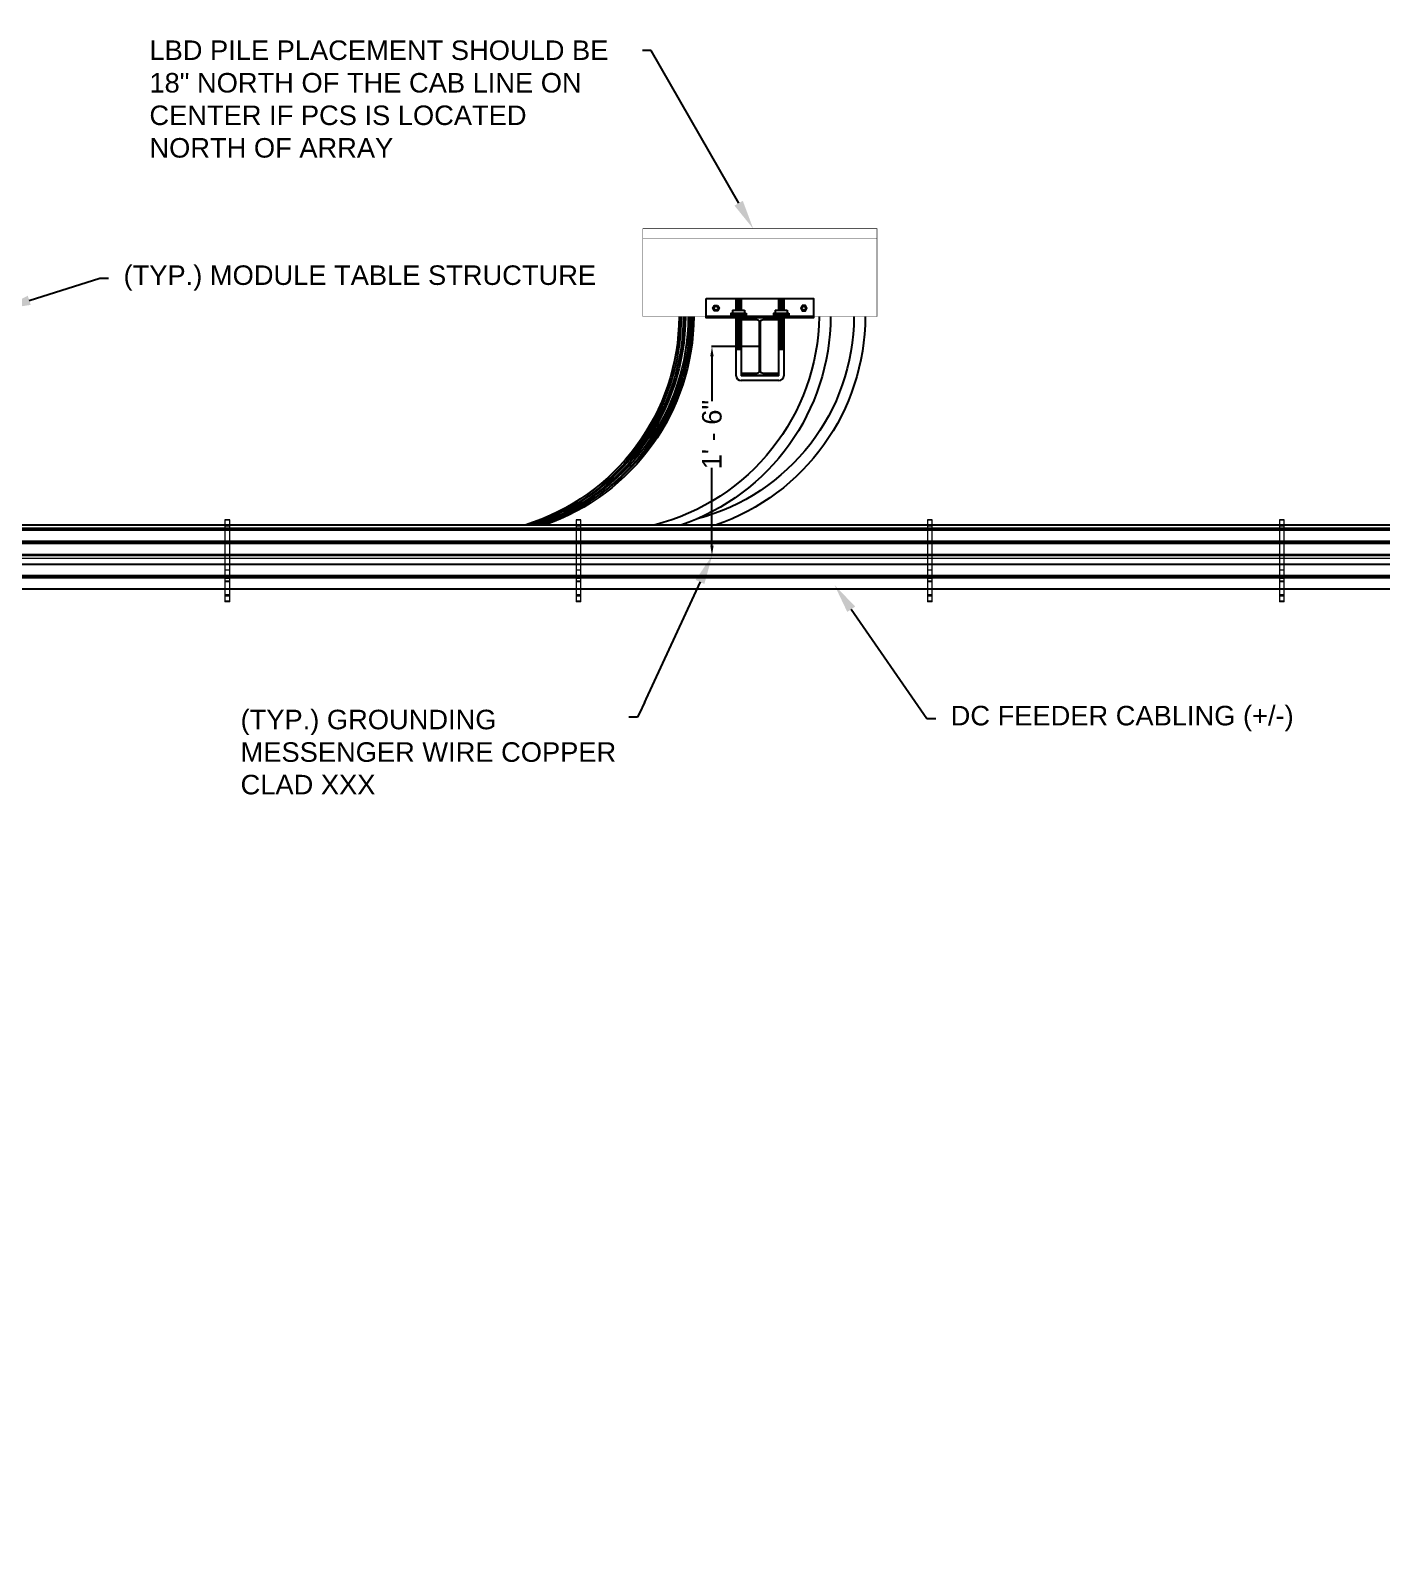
# Model space of a CAD drawing. Header units: feet. Extents: x -21 to 5170, y -254 to 1413.
# Drawn here: x 3234.7 to 3373.2, y -57.2 to 100 of the extents above; entities that cross this region are included whole.
import ezdxf
from ezdxf import colors
from ezdxf.entities.mleader import LeaderData, LeaderLine
from ezdxf.lldxf.tags import DXFTag
from ezdxf.math import Vec2, Vec3

# ---------------------------------------------------------------- set-up
doc = ezdxf.new("R2010")
doc.units = ezdxf.units.FT
doc.header["$MEASUREMENT"] = 0
for name, color, linetype in [('DC FEEEDERS', 1, 'Continuous'), ('G-ANNO-TEXT', 1, 'Continuous'), ('G-TEXT', 7, 'Continuous'), ('PV-AG-DC1', 142, 'DC1'), ('S-BOLT', 93, 'Continuous'), ('S-STEL-ANGL', 3, 'Continuous'), ('WIRE MANAGEMENT', 4, 'Continuous')]:
    doc.layers.add(name, color=color, linetype=linetype)
doc.layers.add('E-COMB-BOX', color=250, linetype='Continuous', lineweight=30)
doc.layers.add('G-NPLT', color=67, linetype='Continuous', plot=False)
doc.styles.add('NEI-A', font='arial.ttf')
tags = doc.linetypes.add('DC1', pattern='A,0.176989,-0.035266,["DC1",NEI-A,S=0.1,R=0,X=0,Y=-0.05],-0.314734,0.176989', length=0.703978).pattern_tags.tags
tags[6] = DXFTag(74, 10)
doc.dimstyles.new('NEI-A', dxfattribs={"dimtxt": 0.1, "dimasz": 0.125, "dimexe": 0.0625, "dimexo": 0.0625, "dimgap": 0.0625, "dimtad": 0, "dimtih": 1, "dimtoh": 1, "dimdec": 4, "dimzin": 3, "dimdsep": 46, "dimlunit": 4, "dimtxsty": 'NEI-A', "dimcen": 0, "dimadec": 0, "dimazin": 0, "dimtfac": 0.75, "dimtdec": 4, "dimtofl": 0, "dimtmove": 0, "dimatfit": 3, "dimfxl": 1, "dimfrac": 1, "dimtolj": 1, "dimtzin": 0, "dimarcsym": 0})

# ---------------------------------------------------------------- blocks, each defined once
blk = doc.blocks.new('BracketAngle_BottomView')
for p, q in [((81.54, 214.54), (70.54, 214.54)), ((72.41, 214.54), (72.41, 214.4)), ((74.41, 214.54), (74.41, 214.4)), ((77.66, 214.54), (77.66, 214.4)), ((79.66, 214.54), (79.66, 214.4))]:
    blk.add_line(p, q)
for points in [[(70.54, 216.4), (81.54, 216.4), (81.54, 214.4), (70.54, 214.4)], [(71.7, 215.68), (71.85, 215.4), (71.7, 215.13), (71.38, 215.13), (71.22, 215.4), (71.38, 215.68)], [(80.38, 215.68), (80.22, 215.4), (80.38, 215.13), (80.7, 215.13), (80.85, 215.4), (80.7, 215.68)]]:
    blk.add_lwpolyline(points, close=True)
for centre in [(71.54, 215.4), (80.54, 215.4)]:
    blk.add_circle(centre, 0.2)
blk = doc.blocks.new('*D13')
at = {"layer": 'Defpoints', "color": 0, "transparency": 16777216}
for p in [(3309.53, 67.64, -0.12), (3304.55, 46.24), (3308.14, 46.24)]:
    blk.add_point(p, dxfattribs=at)
at = {"layer": 'G-ANNO-TEXT', "color": 0, "lineweight": -2, "transparency": 16777216}
for p, q in [((3309.47, 67.64), (3304.49, 67.64)), ((3304.55, 66.64), (3304.55, 62.02)), ((3304.55, 47.24), (3304.55, 55.21)), ((3308.07, 46.24), (3304.49, 46.24))]:
    blk.add_line(p, q, dxfattribs=at)
at = {"layer": 'G-ANNO-TEXT', "color": 0, "transparency": 16777216}
for points in [[(3304.38, 66.64), (3304.72, 66.64), (3304.55, 67.64)], [(3304.38, 47.24), (3304.72, 47.24), (3304.55, 46.24)]]:
    blk.add_solid(points, dxfattribs=at)
at = {"layer": 'G-ANNO-TEXT', "color": 0, "transparency": 16777216, "insert": (3304.55, 58.61), "char_height": 2, "attachment_point": 5, "rotation": 90, "style": 'NEI-A'}
blk.add_mtext('\\A1;1\' - 6"', dxfattribs=at)

msp = doc.modelspace()

# ---------------------------------------------------------------- hatches: boundary and pattern name
at = {"layer": 'S-BOLT'}
h = msp.add_hatch(dxfattribs=at)
h.set_pattern_fill('ANSI31', color=256, angle=180)
h.set_pattern_definition([(225, (3330.96805, 138.70908), (0.08838835, -0.08838835), [])])
h.paths.add_polyline_path([(3307.03055, 67.32684), (3307.53055, 67.32684), (3307.53055, 70.56908), (3307.03055, 70.56908)])
h.paths.add_polyline_path([(3307.03055, 71.36963), (3307.53055, 71.36963), (3307.53055, 72.53168), (3307.03055, 72.53168)])
h.paths.add_polyline_path([(3311.40555, 71.36729), (3311.90555, 71.36729), (3311.90555, 72.52934), (3311.40555, 72.52934)])
h.paths.add_polyline_path([(3311.90555, 67.32684), (3311.90555, 70.56908), (3311.40555, 70.56908), (3311.40555, 67.32684)])

# ---------------------------------------------------------------- linework, layer by layer
at = {"layer": 'DC FEEEDERS'}
for points in [[(3315.54215, 70.71201, -0.338801304), (3298.62011, 49.34114, -0.338801304)], [(3316.70215, 70.70908, -0.320237897), (3301.37104, 49.34114, -0.320237897)], [(3319.09861, 70.71201, -0.340666175), (3303.03826, 49.98411, -0.329466328)], [(3320.2586, 70.70908, -0.320237897), (3304.92749, 49.34114, -0.320237897)]]:
    msp.add_lwpolyline(points, format="xyb", dxfattribs=at)
for points in [[(3085.61697, 48.86683), (3718.38752, 48.86683)], [(3085.61697, 47.70683), (3718.38752, 47.70683)], [(3085.61697, 47.48488), (3718.38752, 47.48488)], [(3085.61697, 46.32488), (3718.38752, 46.32488)], [(3085.61697, 45.34749), (3718.38752, 45.34749)], [(3085.61697, 44.18749), (3718.38752, 44.18749)], [(3085.61697, 43.96554), (3718.38752, 43.96554)], [(3085.61697, 42.80554), (3718.38752, 42.80554)]]:
    msp.add_lwpolyline(points, dxfattribs=at)
at = {"layer": 'E-COMB-BOX', "const_width": 0.05}
for points in [[(3321.46805, 70.70908), (3321.46805, 79.70908), (3297.46805, 79.70908), (3297.46805, 70.70908)], [(3321.46805, 78.70908), (3297.46805, 78.70908)], [(3297.46805, 70.70908), (3321.46805, 70.70908)]]:
    msp.add_lwpolyline(points, dxfattribs=at)
at = {"layer": 'G-TEXT', "flags": 128}
msp.add_lwpolyline([(3311.34305, 70.56908), (3307.59305, 70.56908), (3307.59305, 70.40408), (3309.15355, 70.40408, -0.414213562), (3309.40355, 70.15408), (3309.40355, 65.11908, -0.414213562), (3309.15355, 64.86908), (3307.59305, 64.86908), (3307.59305, 64.70408), (3311.34305, 64.70408), (3311.34305, 64.86908), (3309.78255, 64.86908, -0.414213562), (3309.53255, 65.11908), (3309.53255, 70.15408, -0.414213562), (3309.78255, 70.40408), (3311.34305, 70.40408), (3311.34305, 70.56908)], format="xyb", dxfattribs=at)
at = {"layer": 'PV-AG-DC1', "flags": 128}
for points in [[(3195.59811, 49.00868), (3417.38115, 49.00868)], [(3416.83952, 49.34114), (3196.13974, 49.34114)]]:
    msp.add_lwpolyline(points, dxfattribs=at)
at = {"layer": 'S-BOLT'}
for p, q in [((3306.66444, 71.36963), (3307.89666, 71.36963)), ((3306.66444, 71.36963), (3306.66444, 71.04163)), ((3307.13471, 71.04163), (3306.97698, 70.87652)), ((3307.28055, 71.04163), (3307.12283, 70.87652)), ((3307.89666, 71.36963), (3307.89666, 71.04163)), ((3308.05882, 71.04163), (3308.05882, 70.71142)), ((3311.03944, 71.36729), (3312.27166, 71.36729)), ((3311.03944, 71.36729), (3311.03944, 71.03929)), ((3311.50971, 71.03929), (3311.35198, 70.87418)), ((3311.65555, 71.03929), (3311.49783, 70.87418)), ((3312.27166, 71.36729), (3312.27166, 71.03929)), ((3312.43382, 71.03929), (3312.43382, 70.70908)), ((3311.40555, 64.63934), (3307.53055, 64.63934)), ((3311.40555, 64.13934), (3307.53055, 64.13934))]:
    msp.add_line(p, q, dxfattribs=at)
for points in [[(3307.03055, 71.36963), (3307.03055, 72.53168), (3307.53055, 72.53168), (3307.53055, 71.36963)], [(3311.40555, 71.36729), (3311.40555, 72.52934), (3311.90555, 72.52934), (3311.90555, 71.36729)], [(3306.50229, 70.71142), (3306.50229, 71.04163), (3308.05882, 71.04163)], [(3308.05882, 70.87652), (3306.50229, 70.87652)], [(3310.87729, 70.70908), (3310.87729, 71.03929), (3312.43382, 71.03929)], [(3312.43382, 70.87418), (3310.87729, 70.87418)], [(3308.05882, 70.71142), (3306.50229, 70.71142)], [(3307.03055, 64.63934), (3307.03055, 70.56908), (3307.53055, 70.56908), (3307.53055, 64.63934)], [(3312.43382, 70.70908), (3310.87729, 70.70908)], [(3311.40555, 64.63934), (3311.40555, 70.56908), (3311.90555, 70.56908), (3311.90555, 64.63934)], [(3307.53055, 67.32684), (3307.03055, 67.32684)], [(3311.90555, 67.32684), (3311.40555, 67.32684)]]:
    msp.add_lwpolyline(points, dxfattribs=at)
for centre, start, end in [((3307.53055, 64.63934), 180, 270), ((3311.40555, 64.63934), 270, 0)]:
    msp.add_arc(centre, 0.5, start, end, dxfattribs=at)
at = {"layer": 'WIRE MANAGEMENT', "color": 4, "linetype": 'Continuous', "lineweight": 18, "elevation": 0.11854, "flags": 128}
for points in [[(3255.12629, 49.89166), (3254.62629, 49.89166)], [(3254.62629, 49.89166), (3254.62629, 41.49166)], [(3255.12629, 49.83058), (3254.62629, 49.83058)], [(3255.12629, 49.34707), (3254.62629, 49.34707)], [(3255.12629, 49.219), (3254.62629, 49.219)], [(3255.12629, 41.49166), (3255.12629, 49.89166)], [(3291.12629, 49.89166), (3290.62629, 49.89166)], [(3291.12629, 49.83058), (3290.62629, 49.83058)], [(3291.12629, 49.34707), (3290.62629, 49.34707)], [(3291.12629, 49.219), (3290.62629, 49.219)], [(3291.12629, 41.49166), (3291.12629, 49.89166)], [(3327.12629, 49.89166), (3326.62629, 49.89166)], [(3327.12629, 49.83058), (3326.62629, 49.83058)], [(3327.12629, 49.34707), (3326.62629, 49.34707)], [(3327.12629, 49.219), (3326.62629, 49.219)], [(3327.12629, 41.49166), (3327.12629, 49.89166)], [(3363.20998, 49.89166), (3362.70998, 49.89166)], [(3363.20998, 49.83058), (3362.70998, 49.83058)], [(3363.20998, 49.34707), (3362.70998, 49.34707)], [(3363.20998, 49.219), (3362.70998, 49.219)], [(3363.20998, 41.49166), (3363.20998, 49.89166)], [(3086.11697, 46.2381), (3743.26233, 46.2381)], [(3086.11697, 45.96003), (3743.26233, 45.96003)], [(3255.12629, 45.30885), (3254.62629, 45.30885)], [(3255.12629, 44.7266), (3254.62629, 44.7266)], [(3291.12629, 45.30885), (3290.62629, 45.30885)], [(3291.12629, 44.7266), (3290.62629, 44.7266)], [(3327.12629, 45.30885), (3326.62629, 45.30885)], [(3327.12629, 44.7266), (3326.62629, 44.7266)], [(3363.20998, 45.30885), (3362.70998, 45.30885)], [(3363.20998, 44.7266), (3362.70998, 44.7266)], [(3255.12629, 44.00039), (3254.62629, 44.00039)], [(3255.12629, 43.86482), (3254.62629, 43.86482)], [(3255.12629, 43.57974), (3254.62629, 43.57974)], [(3255.12629, 43.5185), (3254.62629, 43.5185)], [(3291.12629, 44.00039), (3290.62629, 44.00039)], [(3291.12629, 43.86482), (3290.62629, 43.86482)], [(3291.12629, 43.57974), (3290.62629, 43.57974)], [(3291.12629, 43.5185), (3290.62629, 43.5185)], [(3327.12629, 44.00039), (3326.62629, 44.00039)], [(3327.12629, 43.86482), (3326.62629, 43.86482)], [(3327.12629, 43.57974), (3326.62629, 43.57974)], [(3327.12629, 43.5185), (3326.62629, 43.5185)], [(3363.20998, 44.00039), (3362.70998, 44.00039)], [(3363.20998, 43.86482), (3362.70998, 43.86482)], [(3363.20998, 43.57974), (3362.70998, 43.57974)], [(3363.20998, 43.5185), (3362.70998, 43.5185)], [(3255.12629, 42.17738), (3254.62629, 42.17738)], [(3255.12629, 42.04181), (3254.62629, 42.04181)], [(3255.12629, 41.55274), (3254.62629, 41.55274)], [(3255.12629, 41.49166), (3254.62629, 41.49166)], [(3291.12629, 42.17738), (3290.62629, 42.17738)], [(3291.12629, 42.04181), (3290.62629, 42.04181)], [(3291.12629, 41.55274), (3290.62629, 41.55274)], [(3291.12629, 41.49166), (3290.62629, 41.49166)], [(3327.12629, 42.17738), (3326.62629, 42.17738)], [(3327.12629, 42.04181), (3326.62629, 42.04181)], [(3327.12629, 41.55274), (3326.62629, 41.55274)], [(3327.12629, 41.49166), (3326.62629, 41.49166)], [(3363.20998, 42.17738), (3362.70998, 42.17738)], [(3363.20998, 42.04181), (3362.70998, 42.04181)], [(3363.20998, 41.55274), (3362.70998, 41.55274)], [(3363.20998, 41.49166), (3362.70998, 41.49166)]]:
    msp.add_lwpolyline(points, dxfattribs=at)

# ---------------------------------------------------------------- block references
at = {"layer": 'S-STEL-ANGL'}
msp.add_blockref('BracketAngle_BottomView', (3233.43098, -143.83487), dxfattribs=at)

# ---------------------------------------------------------------- leaders
at = {"layer": 'G-ANNO-TEXT'}
ml = msp.add_multileader_mtext('Standard', dxfattribs=at)
ml.set_content('(TYP.) MODULE TABLE STRUCTURE', color=256, style='NEI-A')
ml.set_leader_properties()
ml.build(insert=Vec2(0, 0))
ml.multileader.update_dxf_attribs({"dogleg_length": 0.89968, "arrow_head_size": 3})
ctx = ml.context
ctx.base_point, ctx.char_height, ctx.arrow_head_size, ctx.landing_gap_size, ctx.plane_origin = Vec3(3242.71125, 74.65155), 2, 3, 1.53573, Vec3(3235.94069, 14.65781)
notes = []
notes.append((ctx, [(0, (1, 1, 0), (3241.81157, 74.65155), (1, 0), 0.89968, [(0, [(3231.72152, 71.4609)], 0, [])])]))
ctx.mtext.insert, ctx.mtext.width, ctx.mtext.flow_direction = Vec3(3244.24698, 75.94555), 48.3037653, 5
ctx.mtext.has_bg_fill, ctx.mtext.bg_color, ctx.mtext.bg_scale_factor, ctx.mtext.bg_transparency, ctx.mtext.use_window_bg_color = 1, -1073741824, 1.5, 0, 1
at = {"layer": 'G-NPLT'}
ml = msp.add_multileader_mtext('Standard', dxfattribs=at)
ml.set_content('\\A1;GAMECHANGE', color=256, style='NEI-A')
ml.set_leader_properties()
ml.build(insert=Vec2(0, 0))
ml.multileader.update_dxf_attribs({"dogleg_length": 0.89968, "arrow_head_size": 64.60241})
ctx = ml.context
ctx.base_point, ctx.char_height, ctx.arrow_head_size, ctx.landing_gap_size, ctx.plane_origin = Vec3(3193.50933, -201.22638), 43.068273, 64.60241, 33.07065, Vec3(19000.63376, -11807.0407)
notes.append((ctx, [(0, (0, 0, 0), (0, 0), (1, 0), 1, [])]))
ctx.mtext.insert, ctx.mtext.width, ctx.mtext.flow_direction = Vec3(3226.57997, -179.32502), 410.8719117, 5
ctx.mtext.has_bg_fill, ctx.mtext.bg_color, ctx.mtext.bg_scale_factor, ctx.mtext.bg_transparency, ctx.mtext.use_window_bg_color = 1, -1073741824, 1.5, 0, 1
for ctx, leaders in notes:
    for number, flags, end, landing, length, lines in leaders:
        leader = LeaderData()
        leader.index, (leader.has_last_leader_line, leader.has_dogleg_vector, leader.attachment_direction) = number, flags
        leader.last_leader_point, leader.dogleg_vector, leader.dogleg_length = Vec3(end), Vec3(landing), length
        for number, points, colour, breaks in lines:
            line = LeaderLine()
            line.index, line.vertices, line.color, line.breaks = number, Vec3.list(points), colors.encode_raw_color(colour), breaks
            leader.lines.append(line)
        ctx.leaders.append(leader)

# ---------------------------------------------------------------- next in the draw order: linework, layer by layer
at = {"layer": 'PV-AG-DC1', "flags": 128}
for points in [[(3301.18131, 70.70958, -0.327761589), (3285.40468, 49.34114, -0.327761589)], [(3301.62462, 70.70958, -0.327761589), (3285.84798, 49.34114, -0.327761589)], [(3301.38131, 70.70908, -0.320237897), (3286.05021, 49.34114, -0.320237897)], [(3302.12112, 70.70958, -0.327761589), (3286.34448, 49.34114, -0.327761589)], [(3301.82462, 70.70908, -0.320237897), (3286.49351, 49.34114, -0.320237897)], [(3302.47575, 70.70958, -0.327761589), (3286.69912, 49.34114, -0.327761589)], [(3302.32112, 70.70908, -0.320237897), (3286.99001, 49.34114, -0.320237897)], [(3302.67575, 70.70908, -0.320237897), (3287.34465, 49.34114, -0.320237897)]]:
    msp.add_lwpolyline(points, format="xyb", dxfattribs=at)

# ---------------------------------------------------------------- next in the draw order: leaders
at = {"layer": 'G-ANNO-TEXT'}
ml = msp.add_multileader_mtext('Standard', dxfattribs=at)
ml.set_content('LBD PILE PLACEMENT SHOULD BE 18" NORTH OF THE CAB LINE ON CENTER IF PCS IS LOCATED NORTH OF ARRAY', color=256, style='NEI-A')
ml.set_leader_properties()
ml.build(insert=Vec2(0, 0))
ml.multileader.update_dxf_attribs({"dogleg_length": 0.89968, "arrow_head_size": 3})
ctx = ml.context
ctx.base_point, ctx.char_height, ctx.arrow_head_size, ctx.landing_gap_size, ctx.plane_origin = Vec3(3245.36048, 97.97659), 2, 3, 1.53573, Vec3(3293.39754, 53.44048)
notes = []
notes.append((ctx, [(1, (1, 1, 0), (3298.33299, 97.97659), (-1, 0), 0.89968, [(0, [(3308.77553, 79.70908)], 0, [])])]))
ctx.mtext.insert, ctx.mtext.width, ctx.mtext.flow_direction = Vec3(3246.89621, 98.99365), 49.1905321, 5
ctx.mtext.has_bg_fill, ctx.mtext.bg_color, ctx.mtext.bg_scale_factor, ctx.mtext.bg_transparency, ctx.mtext.use_window_bg_color = 1, -1073741824, 1.5, 0, 1
ml = msp.add_multileader_mtext('Standard', dxfattribs=at)
ml.set_content('{\\H1.33333x;(TYP.) GROUNDING MESSENGER WIRE COPPER CLAD XXX}', color=256, style='NEI-A')
ml.set_leader_properties()
ml.build(insert=Vec2(0, 0))
ml.multileader.update_dxf_attribs({"dogleg_length": 0.89968, "arrow_head_size": 3})
ctx = ml.context
ctx.base_point, ctx.char_height, ctx.arrow_head_size, ctx.landing_gap_size, ctx.plane_origin = Vec3(3254.70396, 29.65153, 0.11854), 1.5, 3, 1.53573, Vec3(3235.64659, -6.40476, 0.11854)
notes.append((ctx, [(1, (1, 1, 0), (3296.93286, 29.65153, 0.11854), (-1, 0), 0.89968, [(0, [(3304.57964, 46.2381, 0.11854)], 0, [])])]))
ctx.mtext.insert, ctx.mtext.width, ctx.mtext.flow_direction = Vec3(3256.23969, 30.41858, 0.11854), 41.9616891, 5
ctx.mtext.has_bg_fill, ctx.mtext.bg_color, ctx.mtext.bg_scale_factor, ctx.mtext.bg_transparency, ctx.mtext.use_window_bg_color = 1, -1073741824, 1.5, 0, 1
ml = msp.add_multileader_mtext('Standard', dxfattribs=at)
ml.set_content('\\pxql,t3.00005;DC FEEDER CABLING (+/-)', color=256, style='NEI-A')
ml.set_leader_properties()
ml.build(insert=Vec2(0, 0))
ml.multileader.update_dxf_attribs({"dogleg_length": 3.07146, "arrow_head_size": 3})
ctx = ml.context
ctx.base_point, ctx.char_height, ctx.arrow_head_size, ctx.landing_gap_size, ctx.plane_origin = Vec3(3327.47775, 29.52293), 2, 3, 1.53573, Vec3(4113.18881, -507.40951)
notes.append((ctx, [(0, (1, 1, 0), (3326.57807, 29.52293), (1, 0), 0.89968, [(1, [(3317.11388, 43.18443)], 0, [])])]))
ctx.mtext.insert, ctx.mtext.width, ctx.mtext.flow_direction = Vec3(3329.01348, 30.81692), 35.0813915, 5
ctx.mtext.has_bg_fill, ctx.mtext.bg_color, ctx.mtext.bg_scale_factor, ctx.mtext.bg_transparency, ctx.mtext.use_window_bg_color = 1, -1073741824, 1.5, 0, 1
at = {"layer": 'G-NPLT'}
ml = msp.add_multileader_mtext('Standard', dxfattribs=at)
ml.set_content('\\A1;FTC', color=256, style='NEI-A')
ml.set_leader_properties()
ml.build(insert=Vec2(0, 0))
ml.multileader.update_dxf_attribs({"dogleg_length": 0.89968, "arrow_head_size": 64.60241})
ctx = ml.context
ctx.base_point, ctx.char_height, ctx.arrow_head_size, ctx.landing_gap_size, ctx.plane_origin = Vec3(4694.02381, -210.43336), 43.068273, 64.60241, 33.07065, Vec3(20345.48813, -11807.0407)
notes.append((ctx, [(0, (0, 0, 0), (0, 0), (1, 0), 1, [])]))
ctx.mtext.insert, ctx.mtext.width, ctx.mtext.flow_direction = Vec3(4727.09445, -188.532), 126.6975761, 5
ctx.mtext.has_bg_fill, ctx.mtext.bg_color, ctx.mtext.bg_scale_factor, ctx.mtext.bg_transparency, ctx.mtext.use_window_bg_color = 1, -1073741824, 1.5, 0, 1
for ctx, leaders in notes:
    for number, flags, end, landing, length, lines in leaders:
        leader = LeaderData()
        leader.index, (leader.has_last_leader_line, leader.has_dogleg_vector, leader.attachment_direction) = number, flags
        leader.last_leader_point, leader.dogleg_vector, leader.dogleg_length = Vec3(end), Vec3(landing), length
        for number, points, colour, breaks in lines:
            line = LeaderLine()
            line.index, line.vertices, line.color, line.breaks = number, Vec3.list(points), colors.encode_raw_color(colour), breaks
            leader.lines.append(line)
        ctx.leaders.append(leader)

# ---------------------------------------------------------------- next in the draw order: linework, layer by layer
at = {"layer": 'WIRE MANAGEMENT', "color": 4, "linetype": 'Continuous', "lineweight": 18, "elevation": 0.11854, "flags": 128}
for points in [[(3290.62629, 49.89166), (3290.62629, 41.49166)], [(3326.62629, 49.89166), (3326.62629, 41.49166)], [(3362.70998, 49.89166), (3362.70998, 41.49166)]]:
    msp.add_lwpolyline(points, dxfattribs=at)

# ---------------------------------------------------------------- next in the draw order: dimensions: what is measured, and where the dimension line sits
at = {"layer": 'G-ANNO-TEXT'}
dim = msp.add_linear_dim(base=(3304.55109, 46.2381, 0.11854), p1=(3309.53255, 67.63658), p2=(3308.13674, 46.2381, 0.11854), angle=90, text='1\' - 6"', dimstyle='NEI-A', override={"dimtxt": 2, "dimasz": 1}, dxfattribs=at)
dim.commit()
dim.dimension.update_dxf_attribs({"geometry": '*D13', "text_midpoint": (3304.55109, 58.61295, 0.11854), "dimtype": 160, "text_rotation": 90})

doc.saveas('drawing.dxf')
